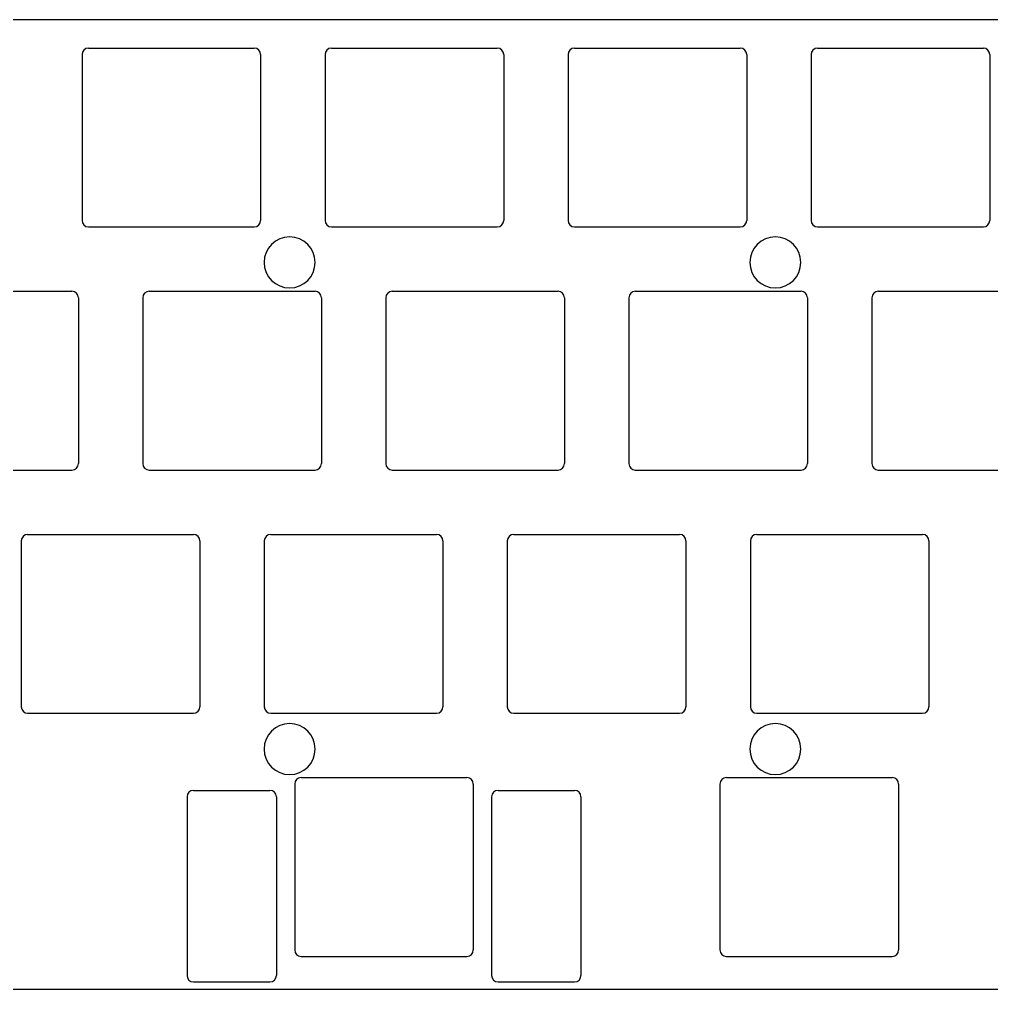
# Model space of a CAD drawing. Header units: inches. Extents: x 62 to 291, y 138 to 214.
# Drawn here: x 174 to 250.2, y 138.4 to 214.4 of the extents above; entities that cross this region are included whole.
import ezdxf

# ---------------------------------------------------------------- set-up
doc = ezdxf.new("R2010")
doc.units = ezdxf.units.IN
doc.header["$MEASUREMENT"] = 0
for name, color, linetype in [('Border Outlien', 7, 'Continuous'), ('Internal Layout', 7, 'Continuous'), ('Mounting Holes', 7, 'Continuous')]:
    doc.layers.add(name, color=color, linetype=linetype)

# ---------------------------------------------------------------- blocks, each defined once
blk = doc.blocks.new('block 50')
at = {"layer": 'Internal Layout', "color": 7, "lineweight": 25, "true_color": 0xffffff}
blk.add_lwpolyline([(179.414, 212.14), (192.414, 212.14)], dxfattribs=at)
blk = doc.blocks.new('block 51')
at = {"layer": 'Internal Layout', "color": 7, "lineweight": 25, "true_color": 0xffffff}
blk.add_lwpolyline([(179.414, 198.14), (192.414, 198.14)], dxfattribs=at)
blk = doc.blocks.new('block 52')
at = {"layer": 'Internal Layout', "color": 7, "lineweight": 25, "true_color": 0xffffff}
blk.add_lwpolyline([(178.914, 211.64), (178.914, 198.64)], dxfattribs=at)
blk = doc.blocks.new('block 53')
at = {"layer": 'Internal Layout', "color": 7, "lineweight": 25, "true_color": 0xffffff}
blk.add_lwpolyline([(192.914, 211.64), (192.914, 198.64)], dxfattribs=at)
blk = doc.blocks.new('block 54')
at = {"layer": 'Internal Layout', "color": 7, "lineweight": 25, "true_color": 0xffffff}
blk.add_open_spline([(179.414, 212.14), (179.138, 212.14), (178.914, 211.916), (178.914, 211.64)], degree=3, dxfattribs=at)
blk = doc.blocks.new('block 55')
at = {"layer": 'Internal Layout', "color": 7, "lineweight": 25, "true_color": 0xffffff}
blk.add_open_spline([(192.914, 211.64), (192.914, 211.916), (192.69, 212.14), (192.414, 212.14)], degree=3, dxfattribs=at)
blk = doc.blocks.new('block 56')
at = {"layer": 'Internal Layout', "color": 7, "lineweight": 25, "true_color": 0xffffff}
blk.add_open_spline([(178.914, 198.64), (178.914, 198.364), (179.138, 198.14), (179.414, 198.14)], degree=3, dxfattribs=at)
blk = doc.blocks.new('block 57')
at = {"layer": 'Internal Layout', "color": 7, "lineweight": 25, "true_color": 0xffffff}
blk.add_open_spline([(192.414, 198.14), (192.69, 198.14), (192.914, 198.364), (192.914, 198.64)], degree=3, dxfattribs=at)
blk = doc.blocks.new('block 58')
at = {"layer": 'Internal Layout', "color": 7, "lineweight": 25, "true_color": 0xffffff}
blk.add_lwpolyline([(198.464, 212.14), (211.464, 212.14)], dxfattribs=at)
blk = doc.blocks.new('block 59')
at = {"layer": 'Internal Layout', "color": 7, "lineweight": 25, "true_color": 0xffffff}
blk.add_lwpolyline([(198.464, 198.14), (211.464, 198.14)], dxfattribs=at)
blk = doc.blocks.new('block 60')
at = {"layer": 'Internal Layout', "color": 7, "lineweight": 25, "true_color": 0xffffff}
blk.add_lwpolyline([(197.964, 211.64), (197.964, 198.64)], dxfattribs=at)
blk = doc.blocks.new('block 61')
at = {"layer": 'Internal Layout', "color": 7, "lineweight": 25, "true_color": 0xffffff}
blk.add_lwpolyline([(211.964, 211.64), (211.964, 198.64)], dxfattribs=at)
blk = doc.blocks.new('block 62')
at = {"layer": 'Internal Layout', "color": 7, "lineweight": 25, "true_color": 0xffffff}
blk.add_open_spline([(198.464, 212.14), (198.188, 212.14), (197.964, 211.916), (197.964, 211.64)], degree=3, dxfattribs=at)
blk = doc.blocks.new('block 63')
at = {"layer": 'Internal Layout', "color": 7, "lineweight": 25, "true_color": 0xffffff}
blk.add_open_spline([(211.964, 211.64), (211.964, 211.916), (211.74, 212.14), (211.464, 212.14)], degree=3, dxfattribs=at)
blk = doc.blocks.new('block 64')
at = {"layer": 'Internal Layout', "color": 7, "lineweight": 25, "true_color": 0xffffff}
blk.add_open_spline([(197.964, 198.64), (197.964, 198.364), (198.188, 198.14), (198.464, 198.14)], degree=3, dxfattribs=at)
blk = doc.blocks.new('block 65')
at = {"layer": 'Internal Layout', "color": 7, "lineweight": 25, "true_color": 0xffffff}
blk.add_open_spline([(211.464, 198.14), (211.74, 198.14), (211.964, 198.364), (211.964, 198.64)], degree=3, dxfattribs=at)
blk = doc.blocks.new('block 66')
at = {"layer": 'Internal Layout', "color": 7, "lineweight": 25, "true_color": 0xffffff}
blk.add_lwpolyline([(217.514, 212.14), (230.514, 212.14)], dxfattribs=at)
blk = doc.blocks.new('block 67')
at = {"layer": 'Internal Layout', "color": 7, "lineweight": 25, "true_color": 0xffffff}
blk.add_lwpolyline([(217.514, 198.14), (230.514, 198.14)], dxfattribs=at)
blk = doc.blocks.new('block 68')
at = {"layer": 'Internal Layout', "color": 7, "lineweight": 25, "true_color": 0xffffff}
blk.add_lwpolyline([(217.014, 211.64), (217.014, 198.64)], dxfattribs=at)
blk = doc.blocks.new('block 69')
at = {"layer": 'Internal Layout', "color": 7, "lineweight": 25, "true_color": 0xffffff}
blk.add_lwpolyline([(231.014, 211.64), (231.014, 198.64)], dxfattribs=at)
blk = doc.blocks.new('block 70')
at = {"layer": 'Internal Layout', "color": 7, "lineweight": 25, "true_color": 0xffffff}
blk.add_open_spline([(217.514, 212.14), (217.238, 212.14), (217.014, 211.916), (217.014, 211.64)], degree=3, dxfattribs=at)
blk = doc.blocks.new('block 71')
at = {"layer": 'Internal Layout', "color": 7, "lineweight": 25, "true_color": 0xffffff}
blk.add_open_spline([(231.014, 211.64), (231.014, 211.916), (230.79, 212.14), (230.514, 212.14)], degree=3, dxfattribs=at)
blk = doc.blocks.new('block 72')
at = {"layer": 'Internal Layout', "color": 7, "lineweight": 25, "true_color": 0xffffff}
blk.add_open_spline([(217.014, 198.64), (217.014, 198.364), (217.238, 198.14), (217.514, 198.14)], degree=3, dxfattribs=at)
blk = doc.blocks.new('block 73')
at = {"layer": 'Internal Layout', "color": 7, "lineweight": 25, "true_color": 0xffffff}
blk.add_open_spline([(230.514, 198.14), (230.79, 198.14), (231.014, 198.364), (231.014, 198.64)], degree=3, dxfattribs=at)
blk = doc.blocks.new('block 74')
at = {"layer": 'Internal Layout', "color": 7, "lineweight": 25, "true_color": 0xffffff}
blk.add_lwpolyline([(236.564, 212.14), (249.564, 212.14)], dxfattribs=at)
blk = doc.blocks.new('block 75')
at = {"layer": 'Internal Layout', "color": 7, "lineweight": 25, "true_color": 0xffffff}
blk.add_lwpolyline([(236.564, 198.14), (249.564, 198.14)], dxfattribs=at)
blk = doc.blocks.new('block 76')
at = {"layer": 'Internal Layout', "color": 7, "lineweight": 25, "true_color": 0xffffff}
blk.add_lwpolyline([(236.064, 211.64), (236.064, 198.64)], dxfattribs=at)
blk = doc.blocks.new('block 77')
at = {"layer": 'Internal Layout', "color": 7, "lineweight": 25, "true_color": 0xffffff}
blk.add_lwpolyline([(250.064, 211.64), (250.064, 198.64)], dxfattribs=at)
blk = doc.blocks.new('block 78')
at = {"layer": 'Internal Layout', "color": 7, "lineweight": 25, "true_color": 0xffffff}
blk.add_open_spline([(236.564, 212.14), (236.288, 212.14), (236.064, 211.916), (236.064, 211.64)], degree=3, dxfattribs=at)
blk = doc.blocks.new('block 79')
at = {"layer": 'Internal Layout', "color": 7, "lineweight": 25, "true_color": 0xffffff}
blk.add_open_spline([(250.064, 211.64), (250.064, 211.916), (249.84, 212.14), (249.564, 212.14)], degree=3, dxfattribs=at)
blk = doc.blocks.new('block 80')
at = {"layer": 'Internal Layout', "color": 7, "lineweight": 25, "true_color": 0xffffff}
blk.add_open_spline([(236.064, 198.64), (236.064, 198.364), (236.288, 198.14), (236.564, 198.14)], degree=3, dxfattribs=at)
blk = doc.blocks.new('block 81')
at = {"layer": 'Internal Layout', "color": 7, "lineweight": 25, "true_color": 0xffffff}
blk.add_open_spline([(249.564, 198.14), (249.84, 198.14), (250.064, 198.364), (250.064, 198.64)], degree=3, dxfattribs=at)
blk = doc.blocks.new('block 138')
at = {"layer": 'Internal Layout', "color": 7, "lineweight": 25, "true_color": 0xffffff}
blk.add_lwpolyline([(165.126, 193.09), (178.126, 193.09)], dxfattribs=at)
blk = doc.blocks.new('block 139')
at = {"layer": 'Internal Layout', "color": 7, "lineweight": 25, "true_color": 0xffffff}
blk.add_lwpolyline([(165.126, 179.09), (178.126, 179.09)], dxfattribs=at)
blk = doc.blocks.new('block 141')
at = {"layer": 'Internal Layout', "color": 7, "lineweight": 25, "true_color": 0xffffff}
blk.add_lwpolyline([(178.626, 192.59), (178.626, 179.59)], dxfattribs=at)
blk = doc.blocks.new('block 143')
at = {"layer": 'Internal Layout', "color": 7, "lineweight": 25, "true_color": 0xffffff}
blk.add_open_spline([(178.626, 192.59), (178.626, 192.866), (178.403, 193.09), (178.126, 193.09)], degree=3, dxfattribs=at)
blk = doc.blocks.new('block 145')
at = {"layer": 'Internal Layout', "color": 7, "lineweight": 25, "true_color": 0xffffff}
blk.add_open_spline([(178.126, 179.09), (178.403, 179.09), (178.626, 179.314), (178.626, 179.59)], degree=3, dxfattribs=at)
blk = doc.blocks.new('block 146')
at = {"layer": 'Internal Layout', "color": 7, "lineweight": 25, "true_color": 0xffffff}
blk.add_lwpolyline([(184.176, 193.09), (197.176, 193.09)], dxfattribs=at)
blk = doc.blocks.new('block 147')
at = {"layer": 'Internal Layout', "color": 7, "lineweight": 25, "true_color": 0xffffff}
blk.add_lwpolyline([(184.176, 179.09), (197.176, 179.09)], dxfattribs=at)
blk = doc.blocks.new('block 148')
at = {"layer": 'Internal Layout', "color": 7, "lineweight": 25, "true_color": 0xffffff}
blk.add_lwpolyline([(183.676, 192.59), (183.676, 179.59)], dxfattribs=at)
blk = doc.blocks.new('block 149')
at = {"layer": 'Internal Layout', "color": 7, "lineweight": 25, "true_color": 0xffffff}
blk.add_lwpolyline([(197.676, 192.59), (197.676, 179.59)], dxfattribs=at)
blk = doc.blocks.new('block 150')
at = {"layer": 'Internal Layout', "color": 7, "lineweight": 25, "true_color": 0xffffff}
blk.add_open_spline([(184.176, 193.09), (183.9, 193.09), (183.676, 192.866), (183.676, 192.59)], degree=3, dxfattribs=at)
blk = doc.blocks.new('block 151')
at = {"layer": 'Internal Layout', "color": 7, "lineweight": 25, "true_color": 0xffffff}
blk.add_open_spline([(197.676, 192.59), (197.676, 192.866), (197.453, 193.09), (197.176, 193.09)], degree=3, dxfattribs=at)
blk = doc.blocks.new('block 152')
at = {"layer": 'Internal Layout', "color": 7, "lineweight": 25, "true_color": 0xffffff}
blk.add_open_spline([(183.676, 179.59), (183.676, 179.314), (183.9, 179.09), (184.176, 179.09)], degree=3, dxfattribs=at)
blk = doc.blocks.new('block 153')
at = {"layer": 'Internal Layout', "color": 7, "lineweight": 25, "true_color": 0xffffff}
blk.add_open_spline([(197.176, 179.09), (197.453, 179.09), (197.676, 179.314), (197.676, 179.59)], degree=3, dxfattribs=at)
blk = doc.blocks.new('block 154')
at = {"layer": 'Internal Layout', "color": 7, "lineweight": 25, "true_color": 0xffffff}
blk.add_lwpolyline([(203.226, 193.09), (216.226, 193.09)], dxfattribs=at)
blk = doc.blocks.new('block 155')
at = {"layer": 'Internal Layout', "color": 7, "lineweight": 25, "true_color": 0xffffff}
blk.add_lwpolyline([(203.226, 179.09), (216.226, 179.09)], dxfattribs=at)
blk = doc.blocks.new('block 156')
at = {"layer": 'Internal Layout', "color": 7, "lineweight": 25, "true_color": 0xffffff}
blk.add_lwpolyline([(202.726, 192.59), (202.726, 179.59)], dxfattribs=at)
blk = doc.blocks.new('block 157')
at = {"layer": 'Internal Layout', "color": 7, "lineweight": 25, "true_color": 0xffffff}
blk.add_lwpolyline([(216.726, 192.59), (216.726, 179.59)], dxfattribs=at)
blk = doc.blocks.new('block 158')
at = {"layer": 'Internal Layout', "color": 7, "lineweight": 25, "true_color": 0xffffff}
blk.add_open_spline([(203.226, 193.09), (202.95, 193.09), (202.726, 192.866), (202.726, 192.59)], degree=3, dxfattribs=at)
blk = doc.blocks.new('block 159')
at = {"layer": 'Internal Layout', "color": 7, "lineweight": 25, "true_color": 0xffffff}
blk.add_open_spline([(216.726, 192.59), (216.726, 192.866), (216.503, 193.09), (216.226, 193.09)], degree=3, dxfattribs=at)
blk = doc.blocks.new('block 160')
at = {"layer": 'Internal Layout', "color": 7, "lineweight": 25, "true_color": 0xffffff}
blk.add_open_spline([(202.726, 179.59), (202.726, 179.314), (202.95, 179.09), (203.226, 179.09)], degree=3, dxfattribs=at)
blk = doc.blocks.new('block 161')
at = {"layer": 'Internal Layout', "color": 7, "lineweight": 25, "true_color": 0xffffff}
blk.add_open_spline([(216.226, 179.09), (216.503, 179.09), (216.726, 179.314), (216.726, 179.59)], degree=3, dxfattribs=at)
blk = doc.blocks.new('block 162')
at = {"layer": 'Internal Layout', "color": 7, "lineweight": 25, "true_color": 0xffffff}
blk.add_lwpolyline([(222.276, 193.09), (235.276, 193.09)], dxfattribs=at)
blk = doc.blocks.new('block 163')
at = {"layer": 'Internal Layout', "color": 7, "lineweight": 25, "true_color": 0xffffff}
blk.add_lwpolyline([(222.276, 179.09), (235.276, 179.09)], dxfattribs=at)
blk = doc.blocks.new('block 164')
at = {"layer": 'Internal Layout', "color": 7, "lineweight": 25, "true_color": 0xffffff}
blk.add_lwpolyline([(221.776, 192.59), (221.776, 179.59)], dxfattribs=at)
blk = doc.blocks.new('block 165')
at = {"layer": 'Internal Layout', "color": 7, "lineweight": 25, "true_color": 0xffffff}
blk.add_lwpolyline([(235.776, 192.59), (235.776, 179.59)], dxfattribs=at)
blk = doc.blocks.new('block 166')
at = {"layer": 'Internal Layout', "color": 7, "lineweight": 25, "true_color": 0xffffff}
blk.add_open_spline([(222.276, 193.09), (222, 193.09), (221.776, 192.866), (221.776, 192.59)], degree=3, dxfattribs=at)
blk = doc.blocks.new('block 167')
at = {"layer": 'Internal Layout', "color": 7, "lineweight": 25, "true_color": 0xffffff}
blk.add_open_spline([(235.776, 192.59), (235.776, 192.866), (235.553, 193.09), (235.276, 193.09)], degree=3, dxfattribs=at)
blk = doc.blocks.new('block 168')
at = {"layer": 'Internal Layout', "color": 7, "lineweight": 25, "true_color": 0xffffff}
blk.add_open_spline([(221.776, 179.59), (221.776, 179.314), (222, 179.09), (222.276, 179.09)], degree=3, dxfattribs=at)
blk = doc.blocks.new('block 169')
at = {"layer": 'Internal Layout', "color": 7, "lineweight": 25, "true_color": 0xffffff}
blk.add_open_spline([(235.276, 179.09), (235.553, 179.09), (235.776, 179.314), (235.776, 179.59)], degree=3, dxfattribs=at)
blk = doc.blocks.new('block 170')
at = {"layer": 'Internal Layout', "color": 7, "lineweight": 25, "true_color": 0xffffff}
blk.add_lwpolyline([(241.326, 193.09), (254.326, 193.09)], dxfattribs=at)
blk = doc.blocks.new('block 171')
at = {"layer": 'Internal Layout', "color": 7, "lineweight": 25, "true_color": 0xffffff}
blk.add_lwpolyline([(241.326, 179.09), (254.326, 179.09)], dxfattribs=at)
blk = doc.blocks.new('block 172')
at = {"layer": 'Internal Layout', "color": 7, "lineweight": 25, "true_color": 0xffffff}
blk.add_lwpolyline([(240.826, 192.59), (240.826, 179.59)], dxfattribs=at)
blk = doc.blocks.new('block 174')
at = {"layer": 'Internal Layout', "color": 7, "lineweight": 25, "true_color": 0xffffff}
blk.add_open_spline([(241.326, 193.09), (241.05, 193.09), (240.826, 192.866), (240.826, 192.59)], degree=3, dxfattribs=at)
blk = doc.blocks.new('block 176')
at = {"layer": 'Internal Layout', "color": 7, "lineweight": 25, "true_color": 0xffffff}
blk.add_open_spline([(240.826, 179.59), (240.826, 179.314), (241.05, 179.09), (241.326, 179.09)], degree=3, dxfattribs=at)
blk = doc.blocks.new('block 258')
at = {"layer": 'Internal Layout', "color": 7, "lineweight": 25, "true_color": 0xffffff}
blk.add_lwpolyline([(174.651, 174.04), (187.651, 174.04)], dxfattribs=at)
blk = doc.blocks.new('block 259')
at = {"layer": 'Internal Layout', "color": 7, "lineweight": 25, "true_color": 0xffffff}
blk.add_lwpolyline([(174.651, 160.04), (187.651, 160.04)], dxfattribs=at)
blk = doc.blocks.new('block 260')
at = {"layer": 'Internal Layout', "color": 7, "lineweight": 25, "true_color": 0xffffff}
blk.add_lwpolyline([(174.151, 173.54), (174.151, 160.54)], dxfattribs=at)
blk = doc.blocks.new('block 261')
at = {"layer": 'Internal Layout', "color": 7, "lineweight": 25, "true_color": 0xffffff}
blk.add_lwpolyline([(188.151, 173.54), (188.151, 160.54)], dxfattribs=at)
blk = doc.blocks.new('block 262')
at = {"layer": 'Internal Layout', "color": 7, "lineweight": 25, "true_color": 0xffffff}
blk.add_open_spline([(174.651, 174.04), (174.375, 174.04), (174.151, 173.816), (174.151, 173.54)], degree=3, dxfattribs=at)
blk = doc.blocks.new('block 263')
at = {"layer": 'Internal Layout', "color": 7, "lineweight": 25, "true_color": 0xffffff}
blk.add_open_spline([(188.151, 173.54), (188.151, 173.816), (187.928, 174.04), (187.651, 174.04)], degree=3, dxfattribs=at)
blk = doc.blocks.new('block 264')
at = {"layer": 'Internal Layout', "color": 7, "lineweight": 25, "true_color": 0xffffff}
blk.add_open_spline([(174.151, 160.54), (174.151, 160.264), (174.375, 160.04), (174.651, 160.04)], degree=3, dxfattribs=at)
blk = doc.blocks.new('block 265')
at = {"layer": 'Internal Layout', "color": 7, "lineweight": 25, "true_color": 0xffffff}
blk.add_open_spline([(187.651, 160.04), (187.928, 160.04), (188.151, 160.264), (188.151, 160.54)], degree=3, dxfattribs=at)
blk = doc.blocks.new('block 266')
at = {"layer": 'Internal Layout', "color": 7, "lineweight": 25, "true_color": 0xffffff}
blk.add_lwpolyline([(193.701, 174.04), (206.701, 174.04)], dxfattribs=at)
blk = doc.blocks.new('block 267')
at = {"layer": 'Internal Layout', "color": 7, "lineweight": 25, "true_color": 0xffffff}
blk.add_lwpolyline([(193.701, 160.04), (206.701, 160.04)], dxfattribs=at)
blk = doc.blocks.new('block 268')
at = {"layer": 'Internal Layout', "color": 7, "lineweight": 25, "true_color": 0xffffff}
blk.add_lwpolyline([(193.201, 173.54), (193.201, 160.54)], dxfattribs=at)
blk = doc.blocks.new('block 269')
at = {"layer": 'Internal Layout', "color": 7, "lineweight": 25, "true_color": 0xffffff}
blk.add_lwpolyline([(207.201, 173.54), (207.201, 160.54)], dxfattribs=at)
blk = doc.blocks.new('block 270')
at = {"layer": 'Internal Layout', "color": 7, "lineweight": 25, "true_color": 0xffffff}
blk.add_open_spline([(193.701, 174.04), (193.425, 174.04), (193.201, 173.816), (193.201, 173.54)], degree=3, dxfattribs=at)
blk = doc.blocks.new('block 271')
at = {"layer": 'Internal Layout', "color": 7, "lineweight": 25, "true_color": 0xffffff}
blk.add_open_spline([(207.201, 173.54), (207.201, 173.816), (206.978, 174.04), (206.701, 174.04)], degree=3, dxfattribs=at)
blk = doc.blocks.new('block 272')
at = {"layer": 'Internal Layout', "color": 7, "lineweight": 25, "true_color": 0xffffff}
blk.add_open_spline([(193.201, 160.54), (193.201, 160.264), (193.425, 160.04), (193.701, 160.04)], degree=3, dxfattribs=at)
blk = doc.blocks.new('block 273')
at = {"layer": 'Internal Layout', "color": 7, "lineweight": 25, "true_color": 0xffffff}
blk.add_open_spline([(206.701, 160.04), (206.978, 160.04), (207.201, 160.264), (207.201, 160.54)], degree=3, dxfattribs=at)
blk = doc.blocks.new('block 274')
at = {"layer": 'Internal Layout', "color": 7, "lineweight": 25, "true_color": 0xffffff}
blk.add_lwpolyline([(212.751, 174.04), (225.751, 174.04)], dxfattribs=at)
blk = doc.blocks.new('block 275')
at = {"layer": 'Internal Layout', "color": 7, "lineweight": 25, "true_color": 0xffffff}
blk.add_lwpolyline([(212.751, 160.04), (225.751, 160.04)], dxfattribs=at)
blk = doc.blocks.new('block 276')
at = {"layer": 'Internal Layout', "color": 7, "lineweight": 25, "true_color": 0xffffff}
blk.add_lwpolyline([(212.251, 173.54), (212.251, 160.54)], dxfattribs=at)
blk = doc.blocks.new('block 277')
at = {"layer": 'Internal Layout', "color": 7, "lineweight": 25, "true_color": 0xffffff}
blk.add_lwpolyline([(226.251, 173.54), (226.251, 160.54)], dxfattribs=at)
blk = doc.blocks.new('block 278')
at = {"layer": 'Internal Layout', "color": 7, "lineweight": 25, "true_color": 0xffffff}
blk.add_open_spline([(212.751, 174.04), (212.475, 174.04), (212.251, 173.816), (212.251, 173.54)], degree=3, dxfattribs=at)
blk = doc.blocks.new('block 279')
at = {"layer": 'Internal Layout', "color": 7, "lineweight": 25, "true_color": 0xffffff}
blk.add_open_spline([(226.251, 173.54), (226.251, 173.816), (226.028, 174.04), (225.751, 174.04)], degree=3, dxfattribs=at)
blk = doc.blocks.new('block 280')
at = {"layer": 'Internal Layout', "color": 7, "lineweight": 25, "true_color": 0xffffff}
blk.add_open_spline([(212.251, 160.54), (212.251, 160.264), (212.475, 160.04), (212.751, 160.04)], degree=3, dxfattribs=at)
blk = doc.blocks.new('block 281')
at = {"layer": 'Internal Layout', "color": 7, "lineweight": 25, "true_color": 0xffffff}
blk.add_open_spline([(225.751, 160.04), (226.028, 160.04), (226.251, 160.264), (226.251, 160.54)], degree=3, dxfattribs=at)
blk = doc.blocks.new('block 282')
at = {"layer": 'Internal Layout', "color": 7, "lineweight": 25, "true_color": 0xffffff}
blk.add_lwpolyline([(231.801, 174.04), (244.801, 174.04)], dxfattribs=at)
blk = doc.blocks.new('block 283')
at = {"layer": 'Internal Layout', "color": 7, "lineweight": 25, "true_color": 0xffffff}
blk.add_lwpolyline([(231.801, 160.04), (244.801, 160.04)], dxfattribs=at)
blk = doc.blocks.new('block 284')
at = {"layer": 'Internal Layout', "color": 7, "lineweight": 25, "true_color": 0xffffff}
blk.add_lwpolyline([(231.301, 173.54), (231.301, 160.54)], dxfattribs=at)
blk = doc.blocks.new('block 285')
at = {"layer": 'Internal Layout', "color": 7, "lineweight": 25, "true_color": 0xffffff}
blk.add_lwpolyline([(245.301, 173.54), (245.301, 160.54)], dxfattribs=at)
blk = doc.blocks.new('block 286')
at = {"layer": 'Internal Layout', "color": 7, "lineweight": 25, "true_color": 0xffffff}
blk.add_open_spline([(231.801, 174.04), (231.525, 174.04), (231.301, 173.816), (231.301, 173.54)], degree=3, dxfattribs=at)
blk = doc.blocks.new('block 287')
at = {"layer": 'Internal Layout', "color": 7, "lineweight": 25, "true_color": 0xffffff}
blk.add_open_spline([(245.301, 173.54), (245.301, 173.816), (245.078, 174.04), (244.801, 174.04)], degree=3, dxfattribs=at)
blk = doc.blocks.new('block 288')
at = {"layer": 'Internal Layout', "color": 7, "lineweight": 25, "true_color": 0xffffff}
blk.add_open_spline([(231.301, 160.54), (231.301, 160.264), (231.525, 160.04), (231.801, 160.04)], degree=3, dxfattribs=at)
blk = doc.blocks.new('block 289')
at = {"layer": 'Internal Layout', "color": 7, "lineweight": 25, "true_color": 0xffffff}
blk.add_open_spline([(244.801, 160.04), (245.078, 160.04), (245.301, 160.264), (245.301, 160.54)], degree=3, dxfattribs=at)
blk = doc.blocks.new('block 354')
at = {"layer": 'Internal Layout', "color": 7, "lineweight": 25, "true_color": 0xffffff}
blk.add_lwpolyline([(196.083, 154.99), (209.083, 154.99)], dxfattribs=at)
blk = doc.blocks.new('block 355')
at = {"layer": 'Internal Layout', "color": 7, "lineweight": 25, "true_color": 0xffffff}
blk.add_lwpolyline([(196.083, 140.99), (209.083, 140.99)], dxfattribs=at)
blk = doc.blocks.new('block 356')
at = {"layer": 'Internal Layout', "color": 7, "lineweight": 25, "true_color": 0xffffff}
blk.add_lwpolyline([(195.583, 154.49), (195.583, 141.49)], dxfattribs=at)
blk = doc.blocks.new('block 357')
at = {"layer": 'Internal Layout', "color": 7, "lineweight": 25, "true_color": 0xffffff}
blk.add_lwpolyline([(209.583, 154.49), (209.583, 141.49)], dxfattribs=at)
blk = doc.blocks.new('block 358')
at = {"layer": 'Internal Layout', "color": 7, "lineweight": 25, "true_color": 0xffffff}
blk.add_open_spline([(196.083, 154.99), (195.806, 154.99), (195.583, 154.766), (195.583, 154.49)], degree=3, dxfattribs=at)
blk = doc.blocks.new('block 359')
at = {"layer": 'Internal Layout', "color": 7, "lineweight": 25, "true_color": 0xffffff}
blk.add_open_spline([(209.583, 154.49), (209.583, 154.766), (209.359, 154.99), (209.083, 154.99)], degree=3, dxfattribs=at)
blk = doc.blocks.new('block 360')
at = {"layer": 'Internal Layout', "color": 7, "lineweight": 25, "true_color": 0xffffff}
blk.add_open_spline([(195.583, 141.49), (195.583, 141.214), (195.806, 140.99), (196.083, 140.99)], degree=3, dxfattribs=at)
blk = doc.blocks.new('block 361')
at = {"layer": 'Internal Layout', "color": 7, "lineweight": 25, "true_color": 0xffffff}
blk.add_open_spline([(209.083, 140.99), (209.359, 140.99), (209.583, 141.214), (209.583, 141.49)], degree=3, dxfattribs=at)
blk = doc.blocks.new('block 362')
at = {"layer": 'Internal Layout', "color": 7, "lineweight": 25, "true_color": 0xffffff}
blk.add_lwpolyline([(211.521, 153.99), (217.521, 153.99)], dxfattribs=at)
blk = doc.blocks.new('block 363')
at = {"layer": 'Internal Layout', "color": 7, "lineweight": 25, "true_color": 0xffffff}
blk.add_lwpolyline([(211.521, 138.99), (217.521, 138.99)], dxfattribs=at)
blk = doc.blocks.new('block 364')
at = {"layer": 'Internal Layout', "color": 7, "lineweight": 25, "true_color": 0xffffff}
blk.add_lwpolyline([(211.021, 153.49), (211.021, 139.49)], dxfattribs=at)
blk = doc.blocks.new('block 365')
at = {"layer": 'Internal Layout', "color": 7, "lineweight": 25, "true_color": 0xffffff}
blk.add_lwpolyline([(218.021, 153.49), (218.021, 139.49)], dxfattribs=at)
blk = doc.blocks.new('block 366')
at = {"layer": 'Internal Layout', "color": 7, "lineweight": 25, "true_color": 0xffffff}
blk.add_open_spline([(211.521, 153.99), (211.244, 153.99), (211.021, 153.766), (211.021, 153.49)], degree=3, dxfattribs=at)
blk = doc.blocks.new('block 367')
at = {"layer": 'Internal Layout', "color": 7, "lineweight": 25, "true_color": 0xffffff}
blk.add_open_spline([(218.021, 153.49), (218.021, 153.766), (217.797, 153.99), (217.521, 153.99)], degree=3, dxfattribs=at)
blk = doc.blocks.new('block 368')
at = {"layer": 'Internal Layout', "color": 7, "lineweight": 25, "true_color": 0xffffff}
blk.add_open_spline([(211.021, 139.49), (211.021, 139.214), (211.244, 138.99), (211.521, 138.99)], degree=3, dxfattribs=at)
blk = doc.blocks.new('block 369')
at = {"layer": 'Internal Layout', "color": 7, "lineweight": 25, "true_color": 0xffffff}
blk.add_open_spline([(217.521, 138.99), (217.797, 138.99), (218.021, 139.214), (218.021, 139.49)], degree=3, dxfattribs=at)
blk = doc.blocks.new('block 370')
at = {"layer": 'Internal Layout', "color": 7, "lineweight": 25, "true_color": 0xffffff}
blk.add_lwpolyline([(187.645, 153.99), (193.645, 153.99)], dxfattribs=at)
blk = doc.blocks.new('block 371')
at = {"layer": 'Internal Layout', "color": 7, "lineweight": 25, "true_color": 0xffffff}
blk.add_lwpolyline([(187.645, 138.99), (193.645, 138.99)], dxfattribs=at)
blk = doc.blocks.new('block 372')
at = {"layer": 'Internal Layout', "color": 7, "lineweight": 25, "true_color": 0xffffff}
blk.add_lwpolyline([(187.145, 153.49), (187.145, 139.49)], dxfattribs=at)
blk = doc.blocks.new('block 373')
at = {"layer": 'Internal Layout', "color": 7, "lineweight": 25, "true_color": 0xffffff}
blk.add_lwpolyline([(194.145, 153.49), (194.145, 139.49)], dxfattribs=at)
blk = doc.blocks.new('block 374')
at = {"layer": 'Internal Layout', "color": 7, "lineweight": 25, "true_color": 0xffffff}
blk.add_open_spline([(187.645, 153.99), (187.368, 153.99), (187.145, 153.766), (187.145, 153.49)], degree=3, dxfattribs=at)
blk = doc.blocks.new('block 375')
at = {"layer": 'Internal Layout', "color": 7, "lineweight": 25, "true_color": 0xffffff}
blk.add_open_spline([(194.145, 153.49), (194.145, 153.766), (193.921, 153.99), (193.645, 153.99)], degree=3, dxfattribs=at)
blk = doc.blocks.new('block 376')
at = {"layer": 'Internal Layout', "color": 7, "lineweight": 25, "true_color": 0xffffff}
blk.add_open_spline([(187.145, 139.49), (187.145, 139.214), (187.368, 138.99), (187.645, 138.99)], degree=3, dxfattribs=at)
blk = doc.blocks.new('block 377')
at = {"layer": 'Internal Layout', "color": 7, "lineweight": 25, "true_color": 0xffffff}
blk.add_open_spline([(193.645, 138.99), (193.921, 138.99), (194.145, 139.214), (194.145, 139.49)], degree=3, dxfattribs=at)
blk = doc.blocks.new('block 378')
at = {"layer": 'Internal Layout', "color": 7, "lineweight": 25, "true_color": 0xffffff}
blk.add_lwpolyline([(229.42, 154.99), (242.42, 154.99)], dxfattribs=at)
blk = doc.blocks.new('block 379')
at = {"layer": 'Internal Layout', "color": 7, "lineweight": 25, "true_color": 0xffffff}
blk.add_lwpolyline([(229.42, 140.99), (242.42, 140.99)], dxfattribs=at)
blk = doc.blocks.new('block 380')
at = {"layer": 'Internal Layout', "color": 7, "lineweight": 25, "true_color": 0xffffff}
blk.add_lwpolyline([(228.92, 154.49), (228.92, 141.49)], dxfattribs=at)
blk = doc.blocks.new('block 381')
at = {"layer": 'Internal Layout', "color": 7, "lineweight": 25, "true_color": 0xffffff}
blk.add_lwpolyline([(242.92, 154.49), (242.92, 141.49)], dxfattribs=at)
blk = doc.blocks.new('block 382')
at = {"layer": 'Internal Layout', "color": 7, "lineweight": 25, "true_color": 0xffffff}
blk.add_open_spline([(229.42, 154.99), (229.144, 154.99), (228.92, 154.766), (228.92, 154.49)], degree=3, dxfattribs=at)
blk = doc.blocks.new('block 383')
at = {"layer": 'Internal Layout', "color": 7, "lineweight": 25, "true_color": 0xffffff}
blk.add_open_spline([(242.92, 154.49), (242.92, 154.766), (242.696, 154.99), (242.42, 154.99)], degree=3, dxfattribs=at)
blk = doc.blocks.new('block 384')
at = {"layer": 'Internal Layout', "color": 7, "lineweight": 25, "true_color": 0xffffff}
blk.add_open_spline([(228.92, 141.49), (228.92, 141.214), (229.144, 140.99), (229.42, 140.99)], degree=3, dxfattribs=at)
blk = doc.blocks.new('block 385')
at = {"layer": 'Internal Layout', "color": 7, "lineweight": 25, "true_color": 0xffffff}
blk.add_open_spline([(242.42, 140.99), (242.696, 140.99), (242.92, 141.214), (242.92, 141.49)], degree=3, dxfattribs=at)
blk = doc.blocks.new('block 402')
at = {"layer": 'Mounting Holes', "color": 7, "lineweight": 25, "true_color": 0xffffff}
for points in [[(197.189, 195.354), (197.189, 194.249), (196.293, 193.354), (195.189, 193.354), (194.084, 193.354), (193.189, 194.249), (193.189, 195.354), (193.189, 196.458), (194.084, 197.354), (195.189, 197.354), (196.293, 197.354), (197.189, 196.458), (197.189, 195.354)], [(235.259, 195.354), (235.259, 194.249), (234.363, 193.354), (233.259, 193.354), (232.154, 193.354), (231.259, 194.249), (231.259, 195.354), (231.259, 196.458), (232.154, 197.354), (233.259, 197.354), (234.363, 197.354), (235.259, 196.458), (235.259, 195.354)], [(197.189, 157.229), (197.189, 156.124), (196.293, 155.229), (195.189, 155.229), (194.084, 155.229), (193.189, 156.124), (193.189, 157.229), (193.189, 158.333), (194.084, 159.229), (195.189, 159.229), (196.293, 159.229), (197.189, 158.333), (197.189, 157.229)], [(235.259, 157.229), (235.259, 156.124), (234.363, 155.229), (233.259, 155.229), (232.154, 155.229), (231.259, 156.124), (231.259, 157.229), (231.259, 158.333), (232.154, 159.229), (233.259, 159.229), (234.363, 159.229), (235.259, 158.333), (235.259, 157.229)]]:
    blk.add_open_spline(points, degree=3, knots=[0, 0, 0, 0, 1, 1, 1, 2, 2, 2, 3, 3, 3, 4, 4, 4, 4], dxfattribs=at)

msp = doc.modelspace()

# ---------------------------------------------------------------- linework, layer by layer
at = {"layer": 'Border Outlien', "color": 7, "lineweight": 25, "true_color": 0xffffff}
msp.add_lwpolyline([(290.889, 138.389), (61.889, 138.389), (61.889, 214.389), (290.889, 214.389), (290.889, 138.389)], dxfattribs=at)

# ---------------------------------------------------------------- block references
at = {"layer": 'Internal Layout'}
for name in ['block 54', 'block 50', 'block 55', 'block 62', 'block 58', 'block 63', 'block 70', 'block 66', 'block 71', 'block 78', 'block 74', 'block 79', 'block 52', 'block 53', 'block 60', 'block 61', 'block 68', 'block 69', 'block 76', 'block 77', 'block 56', 'block 51', 'block 57', 'block 64', 'block 59', 'block 65', 'block 72', 'block 67', 'block 73', 'block 80', 'block 75', 'block 81', 'block 138', 'block 143', 'block 150', 'block 146', 'block 151', 'block 158', 'block 154', 'block 159', 'block 166', 'block 162', 'block 167', 'block 174', 'block 170', 'block 141', 'block 148', 'block 149', 'block 156', 'block 157', 'block 164', 'block 165', 'block 172', 'block 139', 'block 145', 'block 152', 'block 147', 'block 153', 'block 160', 'block 155', 'block 161', 'block 168', 'block 163', 'block 169', 'block 176', 'block 171', 'block 262', 'block 258', 'block 263', 'block 270', 'block 266', 'block 271', 'block 278', 'block 274', 'block 279', 'block 286', 'block 282', 'block 287', 'block 260', 'block 261', 'block 268', 'block 269', 'block 276', 'block 277', 'block 284', 'block 285', 'block 264', 'block 259', 'block 265', 'block 272', 'block 267', 'block 273', 'block 280', 'block 275', 'block 281', 'block 288', 'block 283', 'block 289', 'block 358', 'block 354', 'block 359', 'block 382', 'block 378', 'block 383', 'block 374', 'block 370', 'block 375', 'block 356', 'block 357', 'block 366', 'block 362', 'block 367', 'block 380', 'block 381', 'block 372', 'block 373', 'block 364', 'block 365', 'block 360', 'block 355', 'block 361', 'block 384', 'block 379', 'block 385', 'block 376', 'block 377', 'block 368', 'block 369', 'block 371', 'block 363']:
    msp.add_blockref(name, (0, 0), dxfattribs=at)
at = {"layer": 'Mounting Holes'}
msp.add_blockref('block 402', (0, 0), dxfattribs=at)

doc.saveas('drawing.dxf')
